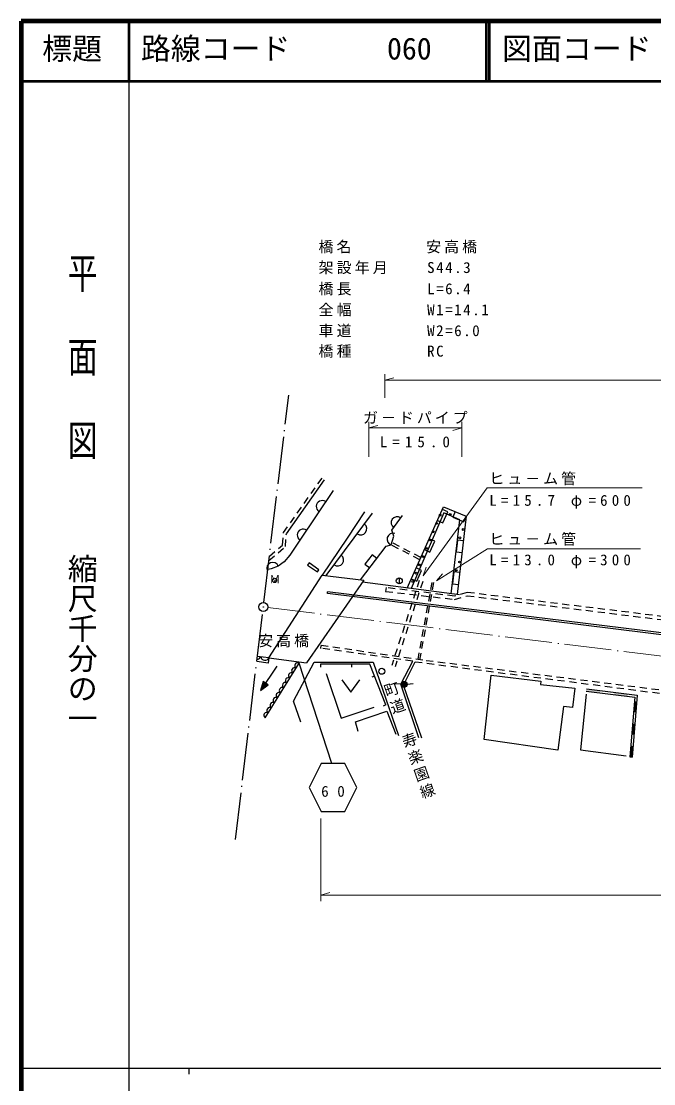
# Model space of a CAD drawing. Units: millimetres, scale not verified. Extents: x 40000 to 680000, y 20000 to 380000.
# Drawn here: x 40000 to 145747, y 202409 to 380000 of the extents above; entities that cross this region are included whole.
import ezdxf
from ezdxf.enums import TextEntityAlignment as Align

# ---------------------------------------------------------------- set-up
doc = ezdxf.new("R2010")
doc.units = ezdxf.units.MM
doc.header["$LTSCALE"] = 1000
doc.linetypes.add('USER1', pattern=[10, 7.868852, -0.983607, 0.163934, -0.983607])
doc.linetypes.add('USER2', pattern=[2, 1.2, -0.8])
for name, color, linetype, lineweight in [('M-BGD', 7, 'Continuous', 25), ('M-BGD-EXST', 7, 'Continuous', 25), ('M-BMK', 2, 'Continuous', 13), ('M-BMK-SRVR', 3, 'Continuous', 25), ('M-OTRS', 6, 'USER1', 25), ('M-STR-HTXT', 7, 'Continuous', 13), ('M-STR-STR1', 1, 'Continuous', 25), ('M-STR-STR3', 7, 'Continuous', 25), ('M-STR-STRC', 7, 'Continuous', 25), ('M-TTL', 2, 'Continuous', 140), ('M-TTL-BAND', 7, 'Continuous', 25), ('M-TTL-LINE', 7, 'Continuous', 50)]:
    doc.layers.add(name, color=color, linetype=linetype, lineweight=lineweight)
doc.layers.add('M-BMK-HTXT', color=7, linetype='Continuous')
doc.layers.add('M-TTL-TXT', color=7, linetype='Continuous')
doc.styles.add('@ＭＳ ゴシック', font='')
doc.styles.add('@ＭＳ 明朝', font='')
doc.styles.add('ＭＳ ゴシック', font='')
doc.styles.get('@ＭＳ ゴシック').set_extended_font_data('@MS Gothic')
doc.styles.get('@ＭＳ 明朝').set_extended_font_data('@MS Mincho')
doc.styles.get('ＭＳ ゴシック').set_extended_font_data('MS Gothic')

msp = doc.modelspace()

# ---------------------------------------------------------------- hatches: boundary and pattern name
at = {"layer": 'M-BGD'}
for points in [[(134425, 268041), (136755, 267752), (136805, 268149), (134475, 268438)], [(139085, 267463), (141415, 267174), (141465, 267571), (139135, 267860)], [(142507, 266357), (142352, 264495), (142751, 264462), (142905, 266324)], [(142198, 262633), (142044, 260771), (142443, 260738), (142597, 262600)], [(141890, 258909), (141736, 257047), (142134, 257014), (142289, 258876)]]:
    msp.add_hatch(color=256, dxfattribs=at).paths.add_polyline_path(points)

# ---------------------------------------------------------------- linework, layer by layer
at = {"layer": 'M-BGD', "linetype": 'USER2'}
for p, q in [((83839, 294520), (90283, 303639)), ((83691, 292432), (83839, 294520)), ((84175, 292184), (84328, 294345)), ((81403, 289874), (84175, 292184)), ((81490, 290597), (83691, 292432)), ((106630, 289976), (101861, 292471)), ((106799, 290354), (101984, 292873)), ((106543, 286545), (101940, 272303)), ((107114, 286361), (102510, 272119)), ((108643, 286217), (106292, 273299)), ((108938, 286163), (106590, 273261)), ((101001, 285342), (100924, 284708)), ((100924, 284708), (112414, 283363)), ((112448, 283899), (101001, 285342)), ((114552, 284530), (112448, 283899)), ((205078, 273386), (114552, 284530)), ((112414, 283363), (114538, 283987)), ((114538, 283987), (221843, 270790)), ((90103, 275184), (90169, 275653)), ((107145, 273191), (90169, 275653)), ((105449, 273017), (90103, 275184)), ((105846, 272947), (184179, 262863)), ((184276, 263491), (107145, 273191))]:
    msp.add_line(p, q, dxfattribs=at)
at = {"layer": 'M-BGD'}
for p, q in [((84328, 294345), (90691, 303350)), ((103200, 286963), (103200, 285963)), ((82758, 272179), (80016, 268130)), ((85505, 266344), (88958, 272890)), ((88958, 272890), (98848, 272854)), ((90049, 272561), (90048, 272061)), ((98299, 272543), (90049, 272561)), ((95239, 272549), (95238, 272049)), ((100964, 265726), (98299, 272543)), ((98848, 272854), (103084, 260623)), ((103446, 269173), (105449, 273017)), ((103935, 269057), (105846, 272947)), ((90995, 270977), (93499, 263497)), ((99074, 270559), (98609, 270377)), ((117391, 259970), (118553, 270722)), ((118553, 270722), (126868, 269686)), ((80459, 269641), (80016, 268130)), ((80016, 268130), (81254, 269102)), ((80500, 269541), (80116, 268279)), ((80116, 268279), (81146, 269103)), ((80541, 269441), (80217, 268428)), ((80217, 268428), (81038, 269104)), ((80582, 269340), (80318, 268577)), ((80318, 268577), (80930, 269105)), ((80623, 269240), (80419, 268726)), ((80419, 268726), (80822, 269106)), ((81254, 269102), (80459, 269641)), ((81146, 269103), (80500, 269541)), ((81038, 269104), (80541, 269441)), ((80664, 269140), (80554, 268925)), ((80554, 268925), (80713, 269106)), ((80930, 269105), (80582, 269340)), ((80822, 269106), (80623, 269240)), ((80713, 269106), (80664, 269140)), ((93610, 269926), (95110, 267886)), ((95110, 267886), (96610, 269926)), ((103519, 269202), (102521, 269270)), ((106458, 260248), (103446, 269173)), ((106970, 260185), (103935, 269057)), ((104516, 269214), (105511, 269306)), ((126868, 269686), (126810, 269168)), ((126810, 269168), (132544, 268506)), ((132544, 268506), (132184, 265305)), ((134475, 268438), (142993, 267381)), ((134462, 267539), (133491, 258224)), ((134425, 268041), (142562, 267031)), ((142562, 267031), (141736, 257047)), ((142993, 267381), (142134, 257014)), ((86728, 262856), (85505, 266344)), ((93499, 263497), (98994, 265367)), ((95856, 262905), (101104, 264709)), ((100964, 265726), (100499, 265544)), ((101104, 264709), (102651, 260842)), ((130673, 265449), (129715, 258178)), ((132184, 265305), (130673, 265449)), ((96335, 261303), (95856, 262905)), ((129715, 258178), (117391, 259970)), ((133491, 258224), (141116, 257217)), ((141736, 257047), (142134, 257014))]:
    msp.add_line(p, q, dxfattribs=at)
for centre, radius in [((103200, 286463), 500), ((100278, 271353), 500), ((104018, 269168), 500), ((104018, 269168), 440), ((104018, 269168), 380), ((104018, 269168), 320), ((104018, 269168), 260), ((104018, 269168), 200), ((104018, 269168), 140), ((104018, 269168), 80), ((104018, 269168), 20)]:
    msp.add_circle(centre, radius, dxfattribs=at)
at = {"layer": 'M-BGD-EXST'}
msp.add_circle((82344, 286538), 350, dxfattribs=at)
at = {"layer": 'M-BMK', "linetype": 'USER1'}
msp.add_line((81214, 282009), (177705, 270085), dxfattribs=at)
at = {"layer": 'M-BMK-SRVR'}
for radius in [750, 30]:
    msp.add_circle((80470, 282100), radius, dxfattribs=at)
at = {"layer": 'M-OTRS'}
for p, q in [((80560, 282845), (84722, 317511)), ((75805, 243247), (80381, 281356))]:
    msp.add_line(p, q, dxfattribs=at)
at = {"layer": 'M-STR-HTXT'}
for p, q in [((100803, 317042), (100803, 320988)), ((100803, 319988), (102303, 320408)), ((100803, 319988), (222148, 319988)), ((98104, 307190), (98104, 313025)), ((113664, 313025), (113664, 307190)), ((98104, 312025), (99604, 312445)), ((98104, 312025), (113664, 312025)), ((113664, 312025), (112164, 311605)), ((107168, 287320), (117889, 301990)), ((117889, 301990), (143804, 301990)), ((109404, 286490), (117927, 291820)), ((117927, 291820), (143510, 291820)), ((107168, 287320), (107714, 288779)), ((109404, 286490), (110453, 287641)), ((90112, 246734), (90112, 232937)), ((90112, 233937), (91612, 234357)), ((90112, 233937), (433781, 233937))]:
    msp.add_line(p, q, dxfattribs=at)
at = {"layer": 'M-STR-STR1'}
for p, q in [((81403, 273572), (90312, 287426)), ((97299, 286593), (87680, 272774)), ((90312, 287426), (97299, 286593)), ((81403, 273572), (87680, 272774))]:
    msp.add_line(p, q, dxfattribs=at)
at = {"layer": 'M-STR-STR3'}
for p, q in [((92126, 301591), (86600, 293274)), ((104521, 285267), (110598, 298837)), ((111316, 297991), (110403, 298400)), ((110598, 298837), (114392, 297272)), ((90975, 287347), (98709, 297753)), ((97414, 298028), (94496, 293594)), ((101949, 294924), (103732, 297414)), ((110639, 297848), (105205, 285179)), ((110498, 296166), (111316, 297991)), ((113346, 296651), (110639, 297848)), ((111889, 284322), (113346, 296651)), ((112543, 298034), (112162, 297110)), ((112162, 297110), (114010, 296347)), ((114392, 297272), (112905, 284191)), ((114010, 296347), (114392, 297272)), ((102303, 293908), (101949, 294924)), ((109585, 296575), (110498, 296166)), ((86600, 293274), (84884, 290763)), ((94496, 293594), (90312, 287426)), ((101861, 292471), (102303, 293908)), ((109126, 293103), (108214, 293512)), ((108309, 291278), (109126, 293103)), ((112932, 293281), (112706, 291293)), ((113925, 293168), (112932, 293281)), ((96738, 286621), (100982, 292238)), ((100982, 292238), (101861, 292471)), ((107396, 291686), (108309, 291278)), ((112706, 291293), (113700, 291180)), ((83957, 289621), (82970, 288897)), ((84884, 290763), (83957, 289621)), ((98665, 290830), (97459, 289234)), ((99463, 290227), (98665, 290830)), ((81790, 288460), (81222, 288365)), ((82970, 288897), (81790, 288460)), ((97459, 289234), (98257, 288631)), ((106937, 288215), (106024, 288623)), ((106119, 286389), (106937, 288215)), ((112327, 287959), (112101, 285971)), ((113321, 287846), (112327, 287959)), ((113266, 284145), (97043, 286226)), ((105207, 286798), (106119, 286389)), ((112101, 285971), (113095, 285858)), ((91181, 284348), (91218, 284646)), ((178390, 273590), (91181, 284348)), ((178427, 273887), (91218, 284646)), ((79484, 273888), (81412, 273638)), ((81412, 273638), (81272, 272716)), ((81272, 272716), (79378, 273007)), ((80784, 263581), (86468, 272709))]:
    msp.add_line(p, q, dxfattribs=at)
for centre in [(110026, 297450), (111699, 297571), (108882, 294677), (109454, 296064), (113900, 295040), (108310, 293290), (113328, 293654), (107738, 291904), (107166, 290517), (113284, 289615), (106021, 287744), (106593, 289131), (112712, 288229), (105449, 286357)]:
    msp.add_circle(centre, 150, dxfattribs=at)
for centre, radius, start, end in [((90324, 298879), 1000, 56.3967, 236.3967), ((102840, 296169), 1000, 54.39816, 234.39815), ((87153, 294107), 1000, 56.3967, 236.3967), ((96776, 295151), 1000, 233.37791, 53.37791), ((102155, 293427), 1000, 72.89026, 252.89026), ((82032, 288549), 1000, 20.33264, 200.33264), ((92908, 289948), 1000, 233.37791, 53.37791), ((79394, 274052), 701, 272.12399, 340.17702), ((80752, 273876), 701, 185.01978, 340.17702), ((85693, 271465), 489, 58.09189, 238.09189), ((86209, 272294), 489, 58.09189, 238.09189), ((84659, 269805), 489, 58.09189, 238.09189), ((85176, 270635), 489, 58.09189, 238.09189), ((83626, 268145), 489, 58.09189, 238.09189), ((84142, 268975), 489, 58.09189, 238.09189), ((82592, 266486), 489, 58.09189, 238.09189), ((83109, 267315), 489, 58.09189, 238.09189), ((81559, 264826), 489, 58.09189, 238.09189), ((82076, 265656), 489, 58.09189, 238.09189), ((81042, 263996), 489, 58.09189, 238.09189)]:
    msp.add_arc(centre, radius, start, end, dxfattribs=at)
at = {"layer": 'M-STR-STRC'}
for p, q in [((88123, 289454), (87870, 289082)), ((87870, 289082), (89525, 287959)), ((89778, 288331), (88123, 289454)), ((89525, 287959), (89778, 288331)), ((91939, 255920), (86468, 272709)), ((90122, 255920), (88122, 251920)), ((94122, 255920), (90122, 255920)), ((96122, 251920), (94122, 255920)), ((88122, 251920), (90122, 247920)), ((94122, 247920), (96122, 251920)), ((90122, 247920), (94122, 247920))]:
    msp.add_line(p, q, dxfattribs=at)
at = {"layer": 'M-TTL'}
for p, q in [((40000, 380000), (40000, 20000)), ((680000, 380000), (40000, 380000))]:
    msp.add_line(p, q, dxfattribs=at)
at = {"layer": 'M-TTL-BAND'}
for p, q in [((58000, 370000), (58000, 20000)), ((40000, 205000), (579000, 205000)), ((68000, 205000), (68000, 204000))]:
    msp.add_line(p, q, dxfattribs=at)
at = {"layer": 'M-TTL-LINE'}
for p, q in [((58000, 380000), (58000, 370000)), ((117750, 380000), (117750, 370000)), ((118250, 380000), (118250, 370000)), ((40000, 370000), (680000, 370000))]:
    msp.add_line(p, q, dxfattribs=at)

# ---------------------------------------------------------------- texts
at = {"layer": 'M-BGD-EXST', "style": 'ＭＳ ゴシック'}
msp.add_text('Ｍ', height=1320, dxfattribs=at).set_placement((81513, 285673), align=Align.BOTTOM_LEFT)
at = {"layer": 'M-BMK-HTXT', "char_height": 1833, "attachment_point": 7, "style": 'ＭＳ ゴシック'}
for s, insert in [('\\T1.2;橋名\u3000\u3000\u3000\u3000安高橋', (89704, 341187)), ('\\T1.21;架設年月\u3000\u3000S44.3', (89704, 337718)), ('\\T1.21;橋長\u3000\u3000\u3000\u3000L=6.4', (89704, 334167)), ('\\T1.21;全幅\u3000\u3000\u3000\u3000W1=14.1', (89704, 330660)), ('\\T1.21;車道\u3000\u3000\u3000\u3000W2=6.0', (89704, 327163)), ('\\T1.21;橋種\u3000\u3000\u3000\u3000RC', (89704, 323746)), ('\\T1.2;安高橋', (79620, 275349))]:
    msp.add_mtext(s, dxfattribs=dict(at, insert=insert))
at = {"layer": 'M-BMK-HTXT', "insert": (100395, 269158), "char_height": 1833, "attachment_point": 7, "rotation": 289.4, "style": '@ＭＳ 明朝'}
msp.add_mtext('\\T1.2;町道\u3000寿楽園線', dxfattribs=at)
at = {"layer": 'M-STR-HTXT', "char_height": 1833, "attachment_point": 7, "style": 'ＭＳ ゴシック'}
for s, insert in [('\\T1.2;ガ－ドパイプ', (97134, 312708)), ('\\T1.68;L=15.0', (99946, 308755)), ('\\T1.2;ヒュ－ム管', (118260, 302452)), ('\\T1.56;L=15.7\\~φ=600', (118260, 298509)), ('\\T1.2;ヒュ－ム管', (118260, 292329)), ('\\T1.56;L=13.0\\~φ=300', (118260, 288562))]:
    msp.add_mtext(s, dxfattribs=dict(at, insert=insert))
at = {"layer": 'M-STR-STRC', "insert": (90147, 250347), "char_height": 1833, "attachment_point": 7, "style": 'ＭＳ ゴシック'}
msp.add_mtext('\\T2.16;60', dxfattribs=at)
at = {"layer": 'M-TTL-BAND', "style": '@ＭＳ ゴシック', "width": 1.4}
msp.add_text('平  面  図', height=3666, rotation=270, dxfattribs=at).set_placement((47277, 341475), align=Align.BOTTOM_LEFT)
at = {"layer": 'M-TTL-BAND', "style": '@ＭＳ ゴシック'}
msp.add_text('縮尺千分の一', height=3666, rotation=270, dxfattribs=at).set_placement((47277, 291030), align=Align.BOTTOM_LEFT)
at = {"layer": 'M-TTL-TXT', "style": 'ＭＳ ゴシック'}
for s, p in [('標題', (43500, 372500)), ('路線コード', (60000, 372500)), ('060', (101142, 372500)), ('図面コード', (120380, 372500))]:
    msp.add_text(s, height=3666, dxfattribs=at).set_placement(p, align=Align.BOTTOM_LEFT)

doc.saveas('drawing.dxf')
